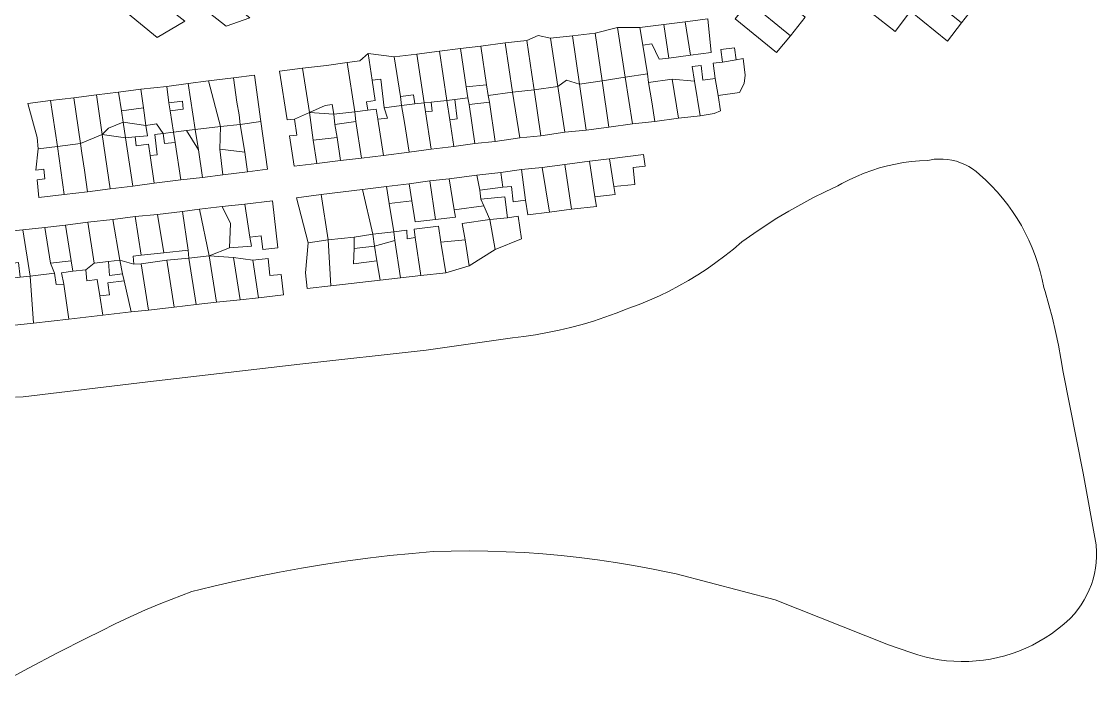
# Model space of a CAD drawing. Header units: inches. Extents: x 1138763 to 1140867, y 1050756 to 1053008.
# Drawn here: x 1140172.1 to 1140409.5, y 1050817.2 to 1050963.3 of the extents above; entities that cross this region are included whole.
import ezdxf

# ---------------------------------------------------------------- set-up
doc = ezdxf.new("R2010")
doc.units = ezdxf.units.IN
doc.header["$MEASUREMENT"] = 0
doc.layers.add('LimEdif_AM', color=44, linetype='Continuous', lineweight=5)
doc.layers.add('ViaPrin_AM', color=1, linetype='Continuous', lineweight=15)

msp = doc.modelspace()

# ---------------------------------------------------------------- linework, layer by layer
at = {"layer": 'LimEdif_AM'}
for points in [[(1140213.06, 1050971.62), (1140222.56, 1050964.12), (1140217.31, 1050962.25), (1140212.56, 1050966), (1140210.06, 1050967.87), (1140213.06, 1050971.62)], [(1140368.44, 1050965.62), (1140365.06, 1050961.12), (1140356.56, 1050967.75), (1140360.06, 1050972.37), (1140368.44, 1050965.62)], [(1140374.69, 1050973.87), (1140378.69, 1050970.62), (1140382.94, 1050967.12), (1140379.69, 1050963), (1140372.44, 1050968.87), (1140373.31, 1050972), (1140374.69, 1050973.87)], [(1140208.19, 1050963.37), (1140202.06, 1050959.75), (1140195.56, 1050965.12), (1140199.56, 1050970.12), (1140208.19, 1050963.37)], [(1140338.31, 1050969.87), (1140345.19, 1050964.25), (1140341.94, 1050960.12), (1140332.69, 1050967.62), (1140334.81, 1050970.12), (1140337.06, 1050968.37), (1140338.31, 1050969.87)], [(1140341.94, 1050960.12), (1140338.81, 1050956.5), (1140329.69, 1050963.87), (1140332.69, 1050967.62), (1140341.94, 1050960.12)], [(1140372.44, 1050968.87), (1140379.69, 1050963), (1140376.56, 1050959), (1140368.44, 1050965.62), (1140369.94, 1050968.62), (1140372.44, 1050968.87)], [(1140308.69, 1050962), (1140313.94, 1050962.62), (1140315.06, 1050955.25), (1140312.94, 1050955), (1140311.31, 1050958.37), (1140309.31, 1050958.12), (1140308.69, 1050962)], [(1140313.94, 1050962.62), (1140318.69, 1050963.25), (1140319.81, 1050955.87), (1140315.06, 1050955.25), (1140313.94, 1050962.62)], [(1140318.69, 1050963.25), (1140323.69, 1050963.87), (1140324.44, 1050956.5), (1140319.81, 1050955.87), (1140318.69, 1050963.25)], [(1140283.69, 1050959.12), (1140286.19, 1050960.25), (1140288.94, 1050959.62), (1140290.56, 1050949), (1140285.31, 1050948.25), (1140284.81, 1050951.62), (1140283.69, 1050959.12)], [(1140288.94, 1050959.62), (1140293.81, 1050960.12), (1140295.31, 1050949.5), (1140292.44, 1050950.37), (1140290.56, 1050949), (1140288.94, 1050959.62)], [(1140293.81, 1050960.12), (1140298.81, 1050960.75), (1140300.31, 1050950.25), (1140295.31, 1050949.5), (1140293.81, 1050960.12)], [(1140298.81, 1050960.75), (1140303.69, 1050962), (1140305.44, 1050951), (1140300.31, 1050950.25), (1140298.81, 1050960.75)], [(1140303.69, 1050962), (1140308.69, 1050962), (1140309.31, 1050958.12), (1140310.31, 1050951.75), (1140305.44, 1050951), (1140303.69, 1050962)], [(1140264.44, 1050956.75), (1140269.06, 1050957.37), (1140270.31, 1050948.87), (1140270.69, 1050946.5), (1140267.81, 1050946.12), (1140266.06, 1050945.87), (1140264.44, 1050956.75)], [(1140269.06, 1050957.37), (1140273.56, 1050957.87), (1140274.81, 1050949.37), (1140270.31, 1050948.87), (1140269.06, 1050957.37)], [(1140273.56, 1050957.87), (1140278.94, 1050958.62), (1140280.56, 1050947.75), (1140275.19, 1050947), (1140274.81, 1050949.37), (1140273.56, 1050957.87)], [(1140278.94, 1050958.62), (1140283.69, 1050959.12), (1140284.81, 1050951.62), (1140285.31, 1050948.25), (1140280.56, 1050947.75), (1140278.94, 1050958.62)], [(1140329.94, 1050954.87), (1140326.94, 1050954.37), (1140326.56, 1050957.12), (1140329.56, 1050957.5), (1140329.94, 1050954.87)], [(1140244.06, 1050954.25), (1140246.81, 1050954.62), (1140248.69, 1050956.25), (1140249.56, 1050950.37), (1140250.19, 1050945.87), (1140248.31, 1050945.62), (1140248.56, 1050943.75), (1140245.69, 1050943.37), (1140244.06, 1050954.25)], [(1140248.69, 1050956.25), (1140254.44, 1050955.5), (1140255.81, 1050946.75), (1140256.06, 1050944.75), (1140252.19, 1050944.25), (1140251.44, 1050950.62), (1140249.56, 1050950.37), (1140248.69, 1050956.25)], [(1140254.44, 1050955.5), (1140259.44, 1050956.12), (1140261.06, 1050945.37), (1140258.94, 1050945.12), (1140258.69, 1050947.12), (1140255.81, 1050946.75), (1140254.44, 1050955.5)], [(1140259.44, 1050956.12), (1140264.44, 1050956.75), (1140266.06, 1050945.87), (1140262.56, 1050945.5), (1140261.06, 1050945.37), (1140259.44, 1050956.12)], [(1140329.94, 1050954.87), (1140331.44, 1050955.12), (1140331.94, 1050951.5), (1140331.69, 1050949.62), (1140330.69, 1050947.62), (1140325.94, 1050947), (1140325.31, 1050950.75), (1140324.81, 1050954.12), (1140326.94, 1050954.37), (1140329.94, 1050954.87)], [(1140235.69, 1050943.25), (1140232.44, 1050941.75), (1140230.81, 1050941.62), (1140229.06, 1050952.37), (1140234.19, 1050953), (1140235.69, 1050943.25)], [(1140234.19, 1050953), (1140239.44, 1050953.62), (1140244.06, 1050954.25), (1140245.69, 1050943.37), (1140241.06, 1050942.87), (1140240.69, 1050945), (1140239.19, 1050944.75), (1140235.69, 1050943.25), (1140234.19, 1050953)], [(1140320.69, 1050950.12), (1140320.19, 1050953.37), (1140322.19, 1050953.62), (1140322.56, 1050950.37), (1140325.31, 1050950.75), (1140325.94, 1050947), (1140326.44, 1050943.62), (1140325.06, 1050943), (1140321.94, 1050942.5), (1140320.69, 1050950.12)], [(1140208.94, 1050949.62), (1140213.44, 1050950.25), (1140216.06, 1050940.12), (1140210.44, 1050939.5), (1140208.94, 1050949.62)], [(1140213.44, 1050950.25), (1140218.94, 1050950.87), (1140219.69, 1050945.5), (1140220.19, 1050942.75), (1140220.44, 1050940.62), (1140216.06, 1050940.12), (1140213.44, 1050950.25)], [(1140218.94, 1050950.87), (1140223.56, 1050951.5), (1140224.94, 1050941.25), (1140220.44, 1050940.62), (1140220.19, 1050942.75), (1140219.69, 1050945.5), (1140218.94, 1050950.87)], [(1140252.19, 1050944.25), (1140252.94, 1050942), (1140250.81, 1050941.75), (1140250.44, 1050944), (1140248.56, 1050943.75), (1140248.31, 1050945.62), (1140250.19, 1050945.87), (1140249.56, 1050950.37), (1140251.44, 1050950.62), (1140252.19, 1050944.25)], [(1140295.31, 1050949.5), (1140296.81, 1050939.37), (1140292.06, 1050938.87), (1140290.56, 1050949), (1140292.44, 1050950.37), (1140295.31, 1050949.5)], [(1140300.31, 1050950.25), (1140301.81, 1050940), (1140296.81, 1050939.37), (1140295.31, 1050949.5), (1140300.31, 1050950.25)], [(1140305.44, 1050951), (1140307.06, 1050940.75), (1140301.81, 1050940), (1140300.31, 1050950.25), (1140305.44, 1050951)], [(1140310.31, 1050951.75), (1140310.56, 1050949.87), (1140311.31, 1050945.62), (1140311.94, 1050941.25), (1140307.06, 1050940.75), (1140305.44, 1050951), (1140310.31, 1050951.75)], [(1140310.56, 1050949.87), (1140315.81, 1050950.62), (1140317.19, 1050942), (1140311.94, 1050941.25), (1140311.31, 1050945.62), (1140310.56, 1050949.87)], [(1140315.81, 1050950.62), (1140320.69, 1050950.12), (1140321.94, 1050942.5), (1140317.19, 1050942), (1140315.81, 1050950.62)], [(1140193.56, 1050947.75), (1140198.44, 1050948.37), (1140199.06, 1050944.25), (1140194.19, 1050943.62), (1140193.56, 1050947.75)], [(1140198.44, 1050948.37), (1140204.19, 1050949), (1140204.69, 1050945.37), (1140204.94, 1050943.62), (1140205.69, 1050938.87), (1140203.44, 1050938.62), (1140201.94, 1050940.75), (1140199.56, 1050940.37), (1140199.06, 1050944.25), (1140198.44, 1050948.37)], [(1140204.19, 1050949), (1140208.94, 1050949.62), (1140210.44, 1050939.5), (1140208.56, 1050939.25), (1140205.69, 1050938.87), (1140204.94, 1050943.62), (1140207.81, 1050944), (1140207.69, 1050945.75), (1140204.69, 1050945.37), (1140204.19, 1050949)], [(1140274.81, 1050949.37), (1140275.19, 1050947), (1140275.44, 1050945.5), (1140270.94, 1050945), (1140270.69, 1050946.5), (1140270.31, 1050948.87), (1140274.81, 1050949.37)], [(1140285.31, 1050948.25), (1140286.81, 1050938.12), (1140282.19, 1050937.62), (1140280.56, 1050947.75), (1140285.31, 1050948.25)], [(1140290.56, 1050949), (1140292.06, 1050938.87), (1140286.81, 1050938.12), (1140285.31, 1050948.25), (1140290.56, 1050949)], [(1140180.06, 1050935.75), (1140175.81, 1050935.25), (1140175.56, 1050937.75), (1140173.56, 1050945.25), (1140178.56, 1050945.87), (1140180.06, 1050935.75)], [(1140178.56, 1050945.87), (1140183.69, 1050946.5), (1140185.19, 1050936.37), (1140180.06, 1050935.75), (1140178.56, 1050945.87)], [(1140183.69, 1050946.5), (1140188.69, 1050947.12), (1140189.94, 1050938.37), (1140185.19, 1050936.37), (1140183.69, 1050946.5)], [(1140188.69, 1050947.12), (1140193.56, 1050947.75), (1140194.19, 1050943.62), (1140194.56, 1050941.12), (1140191.31, 1050939.75), (1140189.94, 1050938.37), (1140188.69, 1050947.12)], [(1140204.94, 1050943.62), (1140204.69, 1050945.37), (1140207.69, 1050945.75), (1140207.81, 1050944), (1140204.94, 1050943.62)], [(1140258.94, 1050945.12), (1140256.06, 1050944.75), (1140255.81, 1050946.75), (1140258.69, 1050947.12), (1140258.94, 1050945.12)], [(1140262.56, 1050945.5), (1140262.81, 1050943.5), (1140261.31, 1050943.37), (1140261.06, 1050945.37), (1140262.56, 1050945.5)], [(1140266.06, 1050945.87), (1140266.69, 1050941.62), (1140267.56, 1050935.75), (1140262.56, 1050935.12), (1140261.31, 1050943.37), (1140262.81, 1050943.5), (1140262.56, 1050945.5), (1140266.06, 1050945.87)], [(1140267.81, 1050946.12), (1140268.31, 1050941.87), (1140266.69, 1050941.62), (1140266.06, 1050945.87), (1140267.81, 1050946.12)], [(1140270.69, 1050946.5), (1140270.94, 1050945), (1140272.19, 1050936.37), (1140267.56, 1050935.75), (1140266.69, 1050941.62), (1140268.31, 1050941.87), (1140267.81, 1050946.12), (1140270.69, 1050946.5)], [(1140275.44, 1050945.5), (1140276.69, 1050936.87), (1140272.19, 1050936.37), (1140270.94, 1050945), (1140275.44, 1050945.5)], [(1140280.56, 1050947.75), (1140282.19, 1050937.62), (1140276.69, 1050936.87), (1140275.44, 1050945.5), (1140275.19, 1050947), (1140280.56, 1050947.75)], [(1140199.06, 1050944.25), (1140199.56, 1050940.37), (1140194.56, 1050941.12), (1140194.19, 1050943.62), (1140199.06, 1050944.25)], [(1140235.69, 1050943.25), (1140236.56, 1050937.12), (1140237.31, 1050932), (1140232.31, 1050931.37), (1140231.31, 1050938.12), (1140232.94, 1050938.25), (1140232.44, 1050941.75), (1140235.69, 1050943.25)], [(1140241.06, 1050942.87), (1140235.69, 1050943.25), (1140239.19, 1050944.75), (1140240.69, 1050945), (1140241.06, 1050942.87)], [(1140241.06, 1050942.87), (1140241.31, 1050940.62), (1140241.81, 1050937.75), (1140236.56, 1050937.12), (1140235.69, 1050943.25), (1140241.06, 1050942.87)], [(1140245.69, 1050943.37), (1140245.94, 1050941.25), (1140241.31, 1050940.62), (1140241.06, 1050942.87), (1140245.69, 1050943.37)], [(1140248.56, 1050943.75), (1140250.44, 1050944), (1140250.81, 1050941.75), (1140252.06, 1050933.75), (1140247.19, 1050933.12), (1140245.94, 1050941.25), (1140245.69, 1050943.37), (1140248.56, 1050943.75)], [(1140256.06, 1050944.75), (1140256.69, 1050941), (1140257.69, 1050934.5), (1140252.06, 1050933.75), (1140250.81, 1050941.75), (1140252.94, 1050942), (1140252.19, 1050944.25), (1140256.06, 1050944.75)], [(1140261.06, 1050945.37), (1140261.31, 1050943.37), (1140262.56, 1050935.12), (1140257.69, 1050934.5), (1140256.69, 1050941), (1140256.06, 1050944.75), (1140258.94, 1050945.12), (1140261.06, 1050945.37)], [(1140194.56, 1050941.12), (1140195.06, 1050937.62), (1140189.94, 1050938.37), (1140191.31, 1050939.75), (1140194.56, 1050941.12)], [(1140199.56, 1050940.37), (1140199.94, 1050938.12), (1140197.19, 1050937.87), (1140195.06, 1050937.62), (1140194.56, 1050941.12), (1140199.56, 1050940.37)], [(1140203.44, 1050938.62), (1140201.56, 1050938.37), (1140202.06, 1050933.87), (1140200.56, 1050933.75), (1140200.19, 1050936.25), (1140197.44, 1050935.87), (1140197.19, 1050937.87), (1140199.94, 1050938.12), (1140199.56, 1050940.37), (1140201.94, 1050940.75), (1140203.44, 1050938.62)], [(1140224.94, 1050941.25), (1140226.44, 1050930.75), (1140222.06, 1050930.12), (1140221.44, 1050934.5), (1140220.44, 1050940.62), (1140224.94, 1050941.25)], [(1140245.94, 1050941.25), (1140247.19, 1050933.12), (1140242.56, 1050932.62), (1140241.81, 1050937.75), (1140241.31, 1050940.62), (1140245.94, 1050941.25)], [(1140189.94, 1050938.37), (1140191.69, 1050926.37), (1140186.69, 1050925.75), (1140186.06, 1050930.5), (1140185.44, 1050934.25), (1140185.19, 1050936.37), (1140189.94, 1050938.37)], [(1140195.06, 1050937.62), (1140196.69, 1050927), (1140191.69, 1050926.37), (1140189.94, 1050938.37), (1140195.06, 1050937.62)], [(1140206.06, 1050936.62), (1140207.31, 1050928.37), (1140201.44, 1050927.62), (1140200.56, 1050933.75), (1140202.06, 1050933.87), (1140201.56, 1050938.37), (1140203.44, 1050938.62), (1140203.69, 1050936.37), (1140206.06, 1050936.62)], [(1140205.69, 1050938.87), (1140206.06, 1050936.62), (1140203.69, 1050936.37), (1140203.44, 1050938.62), (1140205.69, 1050938.87)], [(1140208.56, 1050939.25), (1140211.19, 1050935), (1140212.06, 1050928.87), (1140207.31, 1050928.37), (1140206.06, 1050936.62), (1140205.69, 1050938.87), (1140208.56, 1050939.25)], [(1140210.44, 1050939.5), (1140211.19, 1050935), (1140208.56, 1050939.25), (1140210.44, 1050939.5)], [(1140216.06, 1050940.12), (1140215.94, 1050935.12), (1140216.56, 1050929.5), (1140212.06, 1050928.87), (1140211.19, 1050935), (1140210.44, 1050939.5), (1140216.06, 1050940.12)], [(1140220.44, 1050940.62), (1140221.44, 1050934.5), (1140215.94, 1050935.12), (1140216.06, 1050940.12), (1140220.44, 1050940.62)], [(1140185.19, 1050936.37), (1140185.44, 1050934.25), (1140186.06, 1050930.5), (1140186.69, 1050925.75), (1140181.56, 1050925.12), (1140180.06, 1050935.75), (1140185.19, 1050936.37)], [(1140197.19, 1050937.87), (1140197.44, 1050935.87), (1140200.19, 1050936.25), (1140200.56, 1050933.75), (1140201.44, 1050927.62), (1140196.69, 1050927), (1140195.06, 1050937.62), (1140197.19, 1050937.87)], [(1140241.81, 1050937.75), (1140242.56, 1050932.62), (1140237.31, 1050932), (1140236.56, 1050937.12), (1140241.81, 1050937.75)], [(1140180.06, 1050935.75), (1140181.56, 1050925.12), (1140175.94, 1050924.5), (1140175.56, 1050928.37), (1140177.31, 1050928.62), (1140177.06, 1050930.75), (1140175.31, 1050930.5), (1140175.81, 1050935.25), (1140180.06, 1050935.75)], [(1140221.44, 1050934.5), (1140222.06, 1050930.12), (1140216.56, 1050929.5), (1140215.94, 1050935.12), (1140221.44, 1050934.5)], [(1140301.94, 1050933), (1140309.44, 1050934), (1140309.81, 1050931.37), (1140307.19, 1050931.12), (1140307.56, 1050927.37), (1140302.94, 1050926.87), (1140301.94, 1050933)], [(1140287.06, 1050931.12), (1140292.06, 1050931.75), (1140293.56, 1050921.87), (1140288.69, 1050921.25), (1140287.06, 1050931.12)], [(1140292.06, 1050931.75), (1140297.56, 1050932.5), (1140298.69, 1050924.62), (1140299.06, 1050922.5), (1140293.56, 1050921.87), (1140292.06, 1050931.75)], [(1140297.56, 1050932.5), (1140301.94, 1050933), (1140302.94, 1050926.87), (1140303.19, 1050925.12), (1140298.69, 1050924.62), (1140297.56, 1050932.5)], [(1140266.56, 1050928.62), (1140272.69, 1050929.37), (1140273.31, 1050926.12), (1140273.56, 1050924.12), (1140274.19, 1050922.62), (1140267.69, 1050921.75), (1140266.56, 1050928.62)], [(1140272.69, 1050929.37), (1140277.94, 1050930), (1140278.44, 1050926.75), (1140273.31, 1050926.12), (1140272.69, 1050929.37)], [(1140277.94, 1050930), (1140282.56, 1050930.62), (1140283.44, 1050923.87), (1140280.69, 1050923.5), (1140280.31, 1050926.87), (1140278.44, 1050926.75), (1140277.94, 1050930)], [(1140282.56, 1050930.62), (1140287.06, 1050931.12), (1140288.69, 1050921.25), (1140283.94, 1050920.62), (1140283.44, 1050923.87), (1140282.56, 1050930.62)], [(1140247.44, 1050926.25), (1140252.69, 1050926.87), (1140253.31, 1050923.12), (1140254.31, 1050916.87), (1140249.69, 1050916.37), (1140247.44, 1050926.25)], [(1140252.69, 1050926.87), (1140257.69, 1050927.5), (1140258.31, 1050923.75), (1140253.31, 1050923.12), (1140252.69, 1050926.87)], [(1140257.69, 1050927.5), (1140262.31, 1050928.12), (1140263.56, 1050919.62), (1140259.06, 1050919.12), (1140258.31, 1050923.75), (1140257.69, 1050927.5)], [(1140262.31, 1050928.12), (1140266.56, 1050928.62), (1140267.69, 1050921.75), (1140267.94, 1050920.12), (1140263.56, 1050919.62), (1140262.31, 1050928.12)], [(1140239.81, 1050915.12), (1140235.44, 1050914.5), (1140232.81, 1050924.37), (1140238.31, 1050925.12), (1140239.81, 1050915.12)], [(1140238.31, 1050925.12), (1140247.44, 1050926.25), (1140249.69, 1050916.37), (1140245.56, 1050915.75), (1140239.81, 1050915.12), (1140238.31, 1050925.12)], [(1140273.56, 1050924.12), (1140278.81, 1050924.62), (1140279.44, 1050920), (1140275.56, 1050919.62), (1140274.19, 1050922.62), (1140273.56, 1050924.12)], [(1140207.69, 1050921.37), (1140211.44, 1050921.87), (1140213.56, 1050911.62), (1140209.06, 1050911.12), (1140208.94, 1050912.87), (1140207.69, 1050921.37)], [(1140211.44, 1050921.87), (1140216.44, 1050922.5), (1140218.31, 1050918.75), (1140218.06, 1050913.37), (1140213.56, 1050911.62), (1140211.44, 1050921.87)], [(1140216.44, 1050922.5), (1140221.44, 1050923), (1140222.56, 1050915.75), (1140222.94, 1050913.75), (1140218.06, 1050913.37), (1140218.31, 1050918.75), (1140216.44, 1050922.5)], [(1140222.56, 1050915.75), (1140221.44, 1050923), (1140227.56, 1050923.75), (1140228.69, 1050913.37), (1140225.44, 1050913), (1140225.06, 1050916), (1140222.56, 1050915.75)], [(1140258.31, 1050923.75), (1140259.06, 1050919.12), (1140263.56, 1050919.62), (1140267.94, 1050920.12), (1140267.69, 1050921.75), (1140274.19, 1050922.62), (1140275.56, 1050919.62), (1140269.44, 1050918.75), (1140270.06, 1050915.12), (1140264.69, 1050914.62), (1140264.19, 1050918.12), (1140258.81, 1050917.5), (1140259.06, 1050915.62), (1140257.31, 1050915.37), (1140257.19, 1050917.25), (1140254.31, 1050916.87), (1140253.31, 1050923.12), (1140258.31, 1050923.75)], [(1140186.81, 1050919), (1140192.31, 1050919.62), (1140193.81, 1050910.62), (1140191.31, 1050910.37), (1140188.19, 1050910), (1140186.81, 1050919)], [(1140192.31, 1050919.62), (1140197.19, 1050920.25), (1140198.56, 1050911.75), (1140196.81, 1050911.5), (1140196.94, 1050909.75), (1140193.81, 1050910.62), (1140192.31, 1050919.62)], [(1140197.19, 1050920.25), (1140202.19, 1050920.75), (1140203.56, 1050912.25), (1140198.56, 1050911.75), (1140197.19, 1050920.25)], [(1140202.19, 1050920.75), (1140207.69, 1050921.37), (1140208.94, 1050912.87), (1140203.56, 1050912.25), (1140202.19, 1050920.75)], [(1140275.56, 1050919.62), (1140276.69, 1050913), (1140270.94, 1050909.37), (1140270.06, 1050915.12), (1140269.44, 1050918.75), (1140275.56, 1050919.62)], [(1140279.44, 1050920), (1140281.81, 1050920.37), (1140282.56, 1050915.37), (1140276.69, 1050913), (1140275.56, 1050919.62), (1140279.44, 1050920)], [(1140167.94, 1050916.87), (1140172.44, 1050917.37), (1140174.06, 1050907.12), (1140171.81, 1050906.87), (1140171.44, 1050910.12), (1140168.69, 1050909.75), (1140167.94, 1050916.87)], [(1140172.44, 1050917.37), (1140177.31, 1050917.87), (1140178.56, 1050910), (1140179.44, 1050907.75), (1140174.06, 1050907.12), (1140172.44, 1050917.37)], [(1140177.31, 1050917.87), (1140181.81, 1050918.37), (1140183.06, 1050910.5), (1140178.56, 1050910), (1140177.31, 1050917.87)], [(1140181.81, 1050918.37), (1140186.81, 1050919), (1140188.19, 1050910), (1140186.31, 1050908.5), (1140183.44, 1050908.25), (1140183.06, 1050910.5), (1140181.81, 1050918.37)], [(1140259.06, 1050915.62), (1140260.31, 1050907.25), (1140255.81, 1050906.75), (1140254.56, 1050915), (1140254.31, 1050916.87), (1140257.19, 1050917.25), (1140257.31, 1050915.37), (1140259.06, 1050915.62)], [(1140264.69, 1050914.62), (1140265.81, 1050907.87), (1140260.31, 1050907.25), (1140259.06, 1050915.62), (1140258.81, 1050917.5), (1140264.19, 1050918.12), (1140264.69, 1050914.62)], [(1140239.81, 1050915.12), (1140240.44, 1050905), (1140235.19, 1050904.37), (1140234.81, 1050907.87), (1140235.44, 1050914.5), (1140239.81, 1050915.12)], [(1140245.56, 1050915.75), (1140245.56, 1050913.25), (1140245.44, 1050909.87), (1140250.56, 1050910.5), (1140251.31, 1050906.25), (1140240.44, 1050905), (1140239.81, 1050915.12), (1140245.56, 1050915.75)], [(1140249.69, 1050916.37), (1140250.06, 1050913.75), (1140245.56, 1050913.25), (1140245.56, 1050915.75), (1140249.69, 1050916.37)], [(1140254.31, 1050916.87), (1140254.56, 1050915), (1140250.06, 1050913.75), (1140249.69, 1050916.37), (1140254.31, 1050916.87)], [(1140254.56, 1050915), (1140255.81, 1050906.75), (1140251.31, 1050906.25), (1140250.56, 1050910.5), (1140250.06, 1050913.75), (1140254.56, 1050915)], [(1140270.06, 1050915.12), (1140270.94, 1050909.37), (1140265.81, 1050907.87), (1140264.69, 1050914.62), (1140270.06, 1050915.12)], [(1140208.94, 1050912.87), (1140209.06, 1050911.12), (1140204.19, 1050910.62), (1140198.56, 1050909.87), (1140196.94, 1050909.75), (1140196.81, 1050911.5), (1140198.56, 1050911.75), (1140203.56, 1050912.25), (1140208.94, 1050912.87)], [(1140250.06, 1050913.75), (1140250.56, 1050910.5), (1140245.44, 1050909.87), (1140245.56, 1050913.25), (1140250.06, 1050913.75)], [(1140183.06, 1050910.5), (1140183.44, 1050908.25), (1140180.94, 1050907.87), (1140181.44, 1050905.37), (1140179.81, 1050905.25), (1140179.44, 1050907.75), (1140178.56, 1050910), (1140183.06, 1050910.5)], [(1140191.31, 1050910.37), (1140191.56, 1050907.25), (1140194.44, 1050907.62), (1140194.81, 1050906.12), (1140191.19, 1050905.62), (1140191.56, 1050903), (1140189.44, 1050902.75), (1140188.81, 1050906.37), (1140186.56, 1050906.12), (1140186.31, 1050908.5), (1140188.19, 1050910), (1140191.31, 1050910.37)], [(1140193.81, 1050910.62), (1140194.44, 1050907.62), (1140191.56, 1050907.25), (1140191.31, 1050910.37), (1140193.81, 1050910.62)], [(1140198.56, 1050909.87), (1140200.19, 1050899.62), (1140196.31, 1050899.25), (1140194.81, 1050906.12), (1140194.44, 1050907.62), (1140193.81, 1050910.62), (1140196.94, 1050909.75), (1140198.56, 1050909.87)], [(1140204.19, 1050910.62), (1140205.81, 1050900.25), (1140200.19, 1050899.62), (1140198.56, 1050909.87), (1140204.19, 1050910.62)], [(1140209.06, 1050911.12), (1140210.69, 1050900.87), (1140205.81, 1050900.25), (1140204.19, 1050910.62), (1140209.06, 1050911.12)], [(1140213.56, 1050911.62), (1140215.19, 1050901.37), (1140210.69, 1050900.87), (1140209.06, 1050911.12), (1140213.56, 1050911.62)], [(1140213.56, 1050911.62), (1140218.94, 1050911.25), (1140220.44, 1050901.87), (1140215.19, 1050901.37), (1140213.56, 1050911.62)], [(1140218.94, 1050911.25), (1140223.19, 1050910.62), (1140224.44, 1050902.37), (1140220.44, 1050901.87), (1140218.94, 1050911.25)], [(1140223.19, 1050910.62), (1140226.56, 1050911), (1140226.94, 1050907.25), (1140229.44, 1050907.5), (1140229.94, 1050903), (1140224.44, 1050902.37), (1140223.19, 1050910.62)], [(1140179.44, 1050907.75), (1140179.81, 1050905.25), (1140181.44, 1050905.37), (1140182.56, 1050897.62), (1140174.81, 1050896.75), (1140174.06, 1050907.12), (1140179.44, 1050907.75)], [(1140186.31, 1050908.5), (1140186.56, 1050906.12), (1140188.81, 1050906.37), (1140189.44, 1050902.75), (1140190.06, 1050898.5), (1140182.56, 1050897.62), (1140181.44, 1050905.37), (1140180.94, 1050907.87), (1140183.44, 1050908.25), (1140186.31, 1050908.5)], [(1140174.06, 1050907.12), (1140174.81, 1050896.75), (1140169.94, 1050896.25), (1140169.06, 1050902.12), (1140169.19, 1050906.62), (1140171.81, 1050906.87), (1140174.06, 1050907.12)], [(1140194.81, 1050906.12), (1140196.31, 1050899.25), (1140190.06, 1050898.5), (1140189.44, 1050902.75), (1140191.56, 1050903), (1140191.19, 1050905.62), (1140194.81, 1050906.12)]]:
    msp.add_lwpolyline(points, dxfattribs=at)
at = {"layer": 'ViaPrin_AM'}
msp.add_lwpolyline([(1140167.33, 1050817.23), (1140173.69, 1050820.63), (1140180.09, 1050823.97), (1140186.51, 1050827.24), (1140189.63, 1050828.79), (1140192.8, 1050830.38), (1140196.13, 1050831.96), (1140199.49, 1050833.47), (1140202.89, 1050834.9), (1140209.77, 1050837.53), (1140211.58, 1050837.97), (1140214.57, 1050838.71), (1140219.38, 1050839.82), (1140224.21, 1050840.85), (1140229.06, 1050841.81), (1140233.92, 1050842.69), (1140238.8, 1050843.49), (1140243.68, 1050844.22), (1140248.58, 1050844.87), (1140253.49, 1050845.44), (1140258.4, 1050845.93), (1140262.99, 1050846.32), (1140267.03, 1050846.44), (1140271.07, 1050846.47), (1140275.11, 1050846.43), (1140279.15, 1050846.31), (1140283.19, 1050846.11), (1140287.22, 1050845.83), (1140291.25, 1050845.48), (1140295.27, 1050845.05), (1140299.28, 1050844.54), (1140303.28, 1050843.95), (1140307.27, 1050843.29), (1140311.24, 1050842.55), (1140315.2, 1050841.74), (1140316.65, 1050841.42), (1140338.57, 1050835.7), (1140363.55, 1050825.74), (1140368.47, 1050824.08), (1140370.02, 1050823.56), (1140371.58, 1050823.12), (1140373.17, 1050822.76), (1140374.77, 1050822.47), (1140376.39, 1050822.26), (1140378.01, 1050822.13), (1140379.64, 1050822.07), (1140381.26, 1050822.09), (1140382.89, 1050822.19), (1140384.51, 1050822.37), (1140386.11, 1050822.62), (1140387.71, 1050822.95), (1140389.28, 1050823.36), (1140390.84, 1050823.84), (1140392.37, 1050824.39), (1140393.87, 1050825.02), (1140395.34, 1050825.72), (1140396.78, 1050826.49), (1140398.17, 1050827.32), (1140399.53, 1050828.22), (1140400.84, 1050829.19), (1140400.9, 1050829.23), (1140401.91, 1050829.99), (1140402.86, 1050830.8), (1140403.76, 1050831.67), (1140404.61, 1050832.59), (1140405.39, 1050833.57), (1140406.12, 1050834.59), (1140406.78, 1050835.66), (1140407.37, 1050836.76), (1140407.9, 1050837.9), (1140408.35, 1050839.07), (1140408.73, 1050840.26), (1140409.03, 1050841.48), (1140409.26, 1050842.71), (1140409.41, 1050843.96), (1140409.48, 1050845.21), (1140409.48, 1050846.46), (1140409.4, 1050847.71), (1140409.39, 1050847.85), (1140406.51, 1050863.61), (1140402.12, 1050885.9), (1140401.64, 1050888.92), (1140401.09, 1050891.91), (1140400.46, 1050894.9), (1140399.76, 1050897.86), (1140398.98, 1050900.81), (1140398.12, 1050903.74), (1140397.84, 1050904.61), (1140397.48, 1050906.4), (1140397.05, 1050908.17), (1140396.53, 1050909.93), (1140395.95, 1050911.66), (1140395.29, 1050913.36), (1140394.56, 1050915.04), (1140393.76, 1050916.68), (1140392.89, 1050918.29), (1140391.95, 1050919.86), (1140390.95, 1050921.38), (1140389.88, 1050922.86), (1140388.75, 1050924.3), (1140387.57, 1050925.69), (1140386.32, 1050927.02), (1140385.02, 1050928.3), (1140383.66, 1050929.53), (1140382.91, 1050930.18), (1140382.11, 1050930.77), (1140381.27, 1050931.3), (1140380.39, 1050931.75), (1140379.48, 1050932.14), (1140378.54, 1050932.46), (1140377.57, 1050932.7), (1140376.6, 1050932.87), (1140375.61, 1050932.95), (1140374.62, 1050932.97), (1140373.63, 1050932.9), (1140372.64, 1050932.75), (1140372.22, 1050932.67), (1140370.42, 1050932.58), (1140368.63, 1050932.42), (1140366.84, 1050932.17), (1140365.07, 1050931.86), (1140363.31, 1050931.46), (1140361.57, 1050930.99), (1140359.86, 1050930.45), (1140358.17, 1050929.83), (1140356.5, 1050929.14), (1140354.87, 1050928.38), (1140353.27, 1050927.54), (1140352.35, 1050927.02), (1140349.59, 1050925.73), (1140346.86, 1050924.37), (1140344.17, 1050922.94), (1140341.52, 1050921.44), (1140338.9, 1050919.88), (1140336.33, 1050918.24), (1140333.8, 1050916.55), (1140331.18, 1050914.69), (1140329.3, 1050913.08), (1140327.41, 1050911.57), (1140325.47, 1050910.12), (1140323.49, 1050908.73), (1140321.47, 1050907.41), (1140319.4, 1050906.15), (1140317.3, 1050904.96), (1140315.16, 1050903.83), (1140312.98, 1050902.78), (1140310.77, 1050901.8), (1140308.53, 1050900.89), (1140306.26, 1050900.05), (1140305.87, 1050899.91), (1140303.42, 1050898.94), (1140300.94, 1050898.04), (1140298.44, 1050897.21), (1140295.92, 1050896.46), (1140293.37, 1050895.78), (1140290.81, 1050895.18), (1140288.23, 1050894.65), (1140285.63, 1050894.2), (1140283.03, 1050893.82), (1140280.51, 1050893.54), (1140261.45, 1050890.77), (1140233.58, 1050887.67), (1140200.03, 1050883.79), (1140172.53, 1050880.49), (1140170.77, 1050880.4)], dxfattribs=at)

doc.saveas('drawing.dxf')
